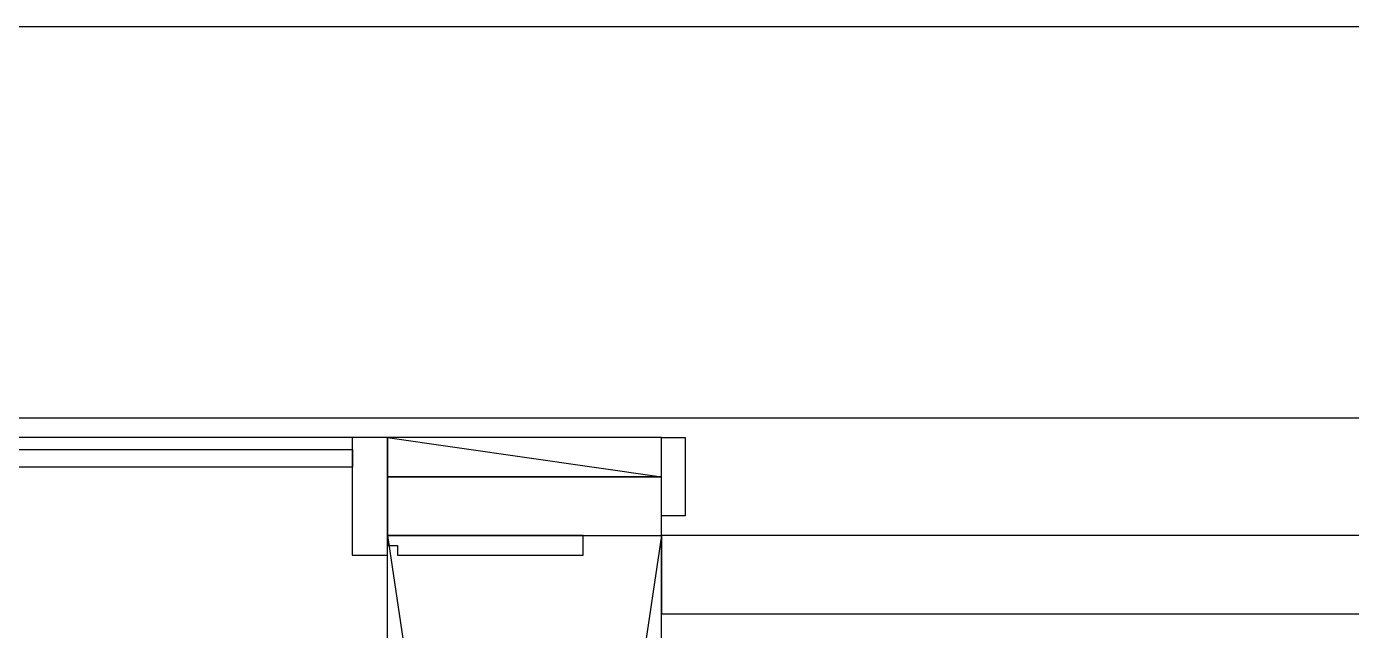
# Model space of a CAD drawing. Header units: millimetres. Extents: x -33000 to 294000, y 0 to 42408.
# Drawn here: x 239767 to 240444, y 16196 to 16505 of the extents above; entities that cross this region are included whole.
import ezdxf

# ---------------------------------------------------------------- set-up
doc = ezdxf.new("R2010")
doc.units = ezdxf.units.MM
doc.header["$LTSCALE"] = 50
doc.linetypes.add('DASHDOTX2', pattern=[2, 1, -0.5, 0, -0.5])
doc.layers.add('arch', color=8, linetype='Continuous')

# ---------------------------------------------------------------- blocks, each defined once
blk = doc.blocks.new('*U281')
for points in [[(-354.24, 0), (-354.24, -6), (1417.76, -6), (1417.76, 0)], [(1417.76, -6), (1417.76, -15), (-354.24, -15), (-354.24, -6)]]:
    blk.add_lwpolyline(points, close=True)
blk = doc.blocks.new('*U273')
at = {"linetype": 'Continuous', "ltscale": 4}
for points in [[(-982.84, 226.48), (-1000.84, 226.48), (-1000.84, 166.48), (-982.84, 166.48)], [(97.16, 176.48), (-842.84, 176.48), (-842.84, 136.48), (97.16, 136.48)]]:
    blk.add_lwpolyline(points, close=True, dxfattribs=at)
for points in [[(-982.84, 226.48), (-982.84, 206.48), (-842.84, 206.48), (-842.84, 226.48), (-982.84, 226.48), (-842.84, 206.48)], [(-982.84, 176.48), (-982.84, 171.48), (-977.84, 171.48), (-977.84, 166.48), (-882.84, 166.48), (-882.84, 176.48), (-982.84, 176.48)]]:
    blk.add_lwpolyline(points)
for points in [[(-830.84, 226.48), (-830.84, 186.48), (-842.84, 186.48), (-842.84, 226.48)], [(-842.84, 176.48), (-842.84, 206.48), (-982.84, 206.48), (-982.84, 176.48)], [(-982.84, -763.52), (-982.84, 176.48), (-842.84, -763.52), (-842.84, 176.48)]]:
    blk.add_lwpolyline(points, close=True)
at = {"linetype": 'DASHDOTX2', "ltscale": 5}
blk.add_arc((-842.84, 176.48), 940, 270, 360, dxfattribs=at)

msp = doc.modelspace()

# ---------------------------------------------------------------- linework, layer by layer
at = {"layer": 'arch', "ltscale": 25}
for p, q in [((239631.21, 16504.6), (242631.21, 16504.6)), ((242631.21, 16304.6), (239631.21, 16304.6))]:
    msp.add_line(p, q, dxfattribs=at)

# ---------------------------------------------------------------- block references
for name, p in [('*U281', (238515.45, 16294.6)), ('*U273', (240934.04, 16068.12))]:
    msp.add_blockref(name, p, dxfattribs=at)

doc.saveas('drawing.dxf')
